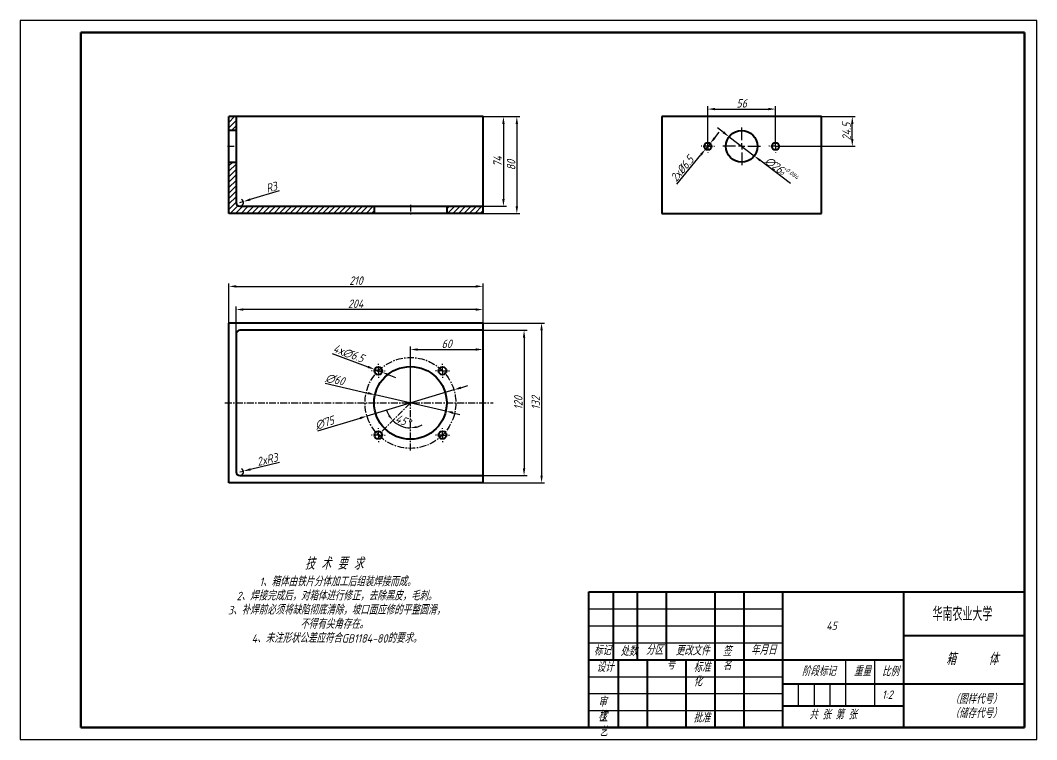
# Model space of a CAD drawing. Header units: millimetres. Extents: x 2231 to 3584, y 106 to 1044.
# Drawn here: x 2404.7 to 2824.7, y 272 to 569 of the extents above; entities that cross this region are included whole.
import ezdxf

# ---------------------------------------------------------------- set-up
doc = ezdxf.new("R2010")
doc.units = ezdxf.units.MM
doc.header["$LTSCALE"] = 0.3
doc.linetypes.add('CENTER', pattern=[50.8, 31.75, -6.35, 6.35, -6.35])
for name, color, linetype, lineweight in [('图形轮廓线', 7, 'Continuous', 40), ('图框线', 7, 'Continuous', 50), ('尺寸标注', 7, 'Continuous', 25), ('细实线', 7, 'Continuous', 25), ('细点画线', 7, 'CENTER', 25)]:
    doc.layers.add(name, color=color, linetype=linetype, lineweight=lineweight)
doc.styles.add('数字样式', font='gbeitc.shx', dxfattribs={"height": 3.5, "bigfont": 'gbcbig.shx'})
doc.styles.add('文字样式', font='gbeitc.shx', dxfattribs={"bigfont": 'gbcbig.shx'})
doc.styles.add('样式 1', font='gbenor.shx', dxfattribs={"bigfont": 'gbcbig.shx'})
doc.dimstyles.new('ISO-25', dxfattribs={"dimtxt": 3.5, "dimasz": 2.5, "dimexe": 1.25, "dimexo": 0, "dimtad": 1, "dimtxsty": '数字样式', "dimcen": 2.5, "dimadec": 0, "dimazin": 0, "dimtfac": 1, "dimtmove": 0, "dimatfit": 3, "dimfxl": 1, "dimarcsym": 0})
doc.dimstyles.new('机械样式 缩小比例2', dxfattribs={"dimtxt": 3.5, "dimasz": 3, "dimexe": 1.25, "dimexo": 0, "dimtad": 1, "dimdec": 3, "dimlfac": 2, "dimdsep": 46, "dimtxsty": '数字样式', "dimcen": 2.5, "dimadec": 0, "dimazin": 0, "dimtp": 0.03, "dimtm": 0.03, "dimtfac": 1, "dimtdec": 3, "dimtmove": 0, "dimatfit": 3, "dimfxl": 1, "dimarcsym": 0})

# ---------------------------------------------------------------- blocks, each defined once
blk = doc.blocks.new('SW_CENTERMARKSYMBOL_0')
at = {"color": 0}
for p, q in [((-2.5, 0), (-2.875, 0)), ((0, 0), (-1.25, 0)), ((0, 2.5), (0, 2.875)), ((0, 0), (0, 1.25)), ((0, 0), (0, -1.25)), ((0, 0), (1.25, 0)), ((2.5, 0), (2.875, 0)), ((0, -2.5), (0, -2.875))]:
    blk.add_line(p, q, dxfattribs=at)
blk = doc.blocks.new('SW_CENTERMARKSYMBOL_2')
at = {"color": 0}
for p, q in [((-2.5, 0), (-2.875, 0)), ((0, 0), (-1.25, 0)), ((0, 2.5), (0, 2.875)), ((0, 0), (0, 1.25)), ((0, 0), (0, -1.25)), ((0, 0), (1.25, 0)), ((2.5, 0), (2.875, 0)), ((0, -2.5), (0, -2.875))]:
    blk.add_line(p, q, dxfattribs=at)
blk = doc.blocks.new('SW_CENTERMARKSYMBOL_3')
at = {"color": 0}
for p, q in [((-2.5, 0), (-2.875, 0)), ((0, 0), (-1.25, 0)), ((0, 2.5), (0, 2.875)), ((0, 0), (0, 1.25)), ((0, 0), (0, -1.25)), ((0, 0), (1.25, 0)), ((2.5, 0), (2.875, 0)), ((0, -2.5), (0, -2.875))]:
    blk.add_line(p, q, dxfattribs=at)
blk = doc.blocks.new('SW_CENTERMARKSYMBOL_4')
at = {"color": 0}
for p, q in [((-2.5, 0), (-2.875, 0)), ((0, 0), (-1.25, 0)), ((0, 2.5), (0, 2.875)), ((0, 0), (0, 1.25)), ((0, 0), (0, -1.25)), ((0, 0), (1.25, 0)), ((2.5, 0), (2.875, 0)), ((0, -2.5), (0, -2.875))]:
    blk.add_line(p, q, dxfattribs=at)
blk = doc.blocks.new('SW_CENTERMARKSYMBOL_5')
at = {"color": 0}
for p, q in [((0, 2.5), (0, 7.75)), ((-2.5, 0), (-7.75, 0)), ((0, 0), (-1.25, 0)), ((0, 0), (0, 1.25)), ((0, 0), (0, -1.25)), ((0, 0), (1.25, 0)), ((2.5, 0), (7.75, 0)), ((0, -2.5), (0, -7.75))]:
    blk.add_line(p, q, dxfattribs=at)
blk = doc.blocks.new('SW_CENTERMARKSYMBOL_6')
at = {"color": 0}
for p, q in [((-2.5, 0), (-2.75, 0)), ((0, 0), (-1.25, 0)), ((0, 2.5), (0, 2.75)), ((0, 0), (0, 1.25)), ((0, 0), (0, -1.25)), ((0, 0), (1.25, 0)), ((2.5, 0), (2.75, 0)), ((0, -2.5), (0, -2.75))]:
    blk.add_line(p, q, dxfattribs=at)
blk = doc.blocks.new('SW_CENTERMARKSYMBOL_7')
at = {"color": 0}
for p, q in [((-2.5, 0), (-2.75, 0)), ((0, 0), (-1.25, 0)), ((0, 2.5), (0, 2.75)), ((0, 0), (0, 1.25)), ((0, 0), (0, -1.25)), ((0, 0), (1.25, 0)), ((2.5, 0), (2.75, 0)), ((0, -2.5), (0, -2.75))]:
    blk.add_line(p, q, dxfattribs=at)
blk = doc.blocks.new('*D54')
at = {"layer": 'Defpoints', "color": 0, "lineweight": 15, "ltscale": 0.3, "transparency": 16777216}
for p in [(2595.9, 459.1), (2490.9, 443.99), (2595.9, 443.99)]:
    blk.add_point(p, dxfattribs=at)
at = {"layer": '尺寸标注', "color": 0, "lineweight": -2, "ltscale": 0.3, "transparency": 16777216}
for p, q in [((2490.9, 443.99), (2490.9, 460.35)), ((2493.9, 459.1), (2592.9, 459.1)), ((2595.9, 443.99), (2595.9, 460.35))]:
    blk.add_line(p, q, dxfattribs=at)
at = {"layer": '尺寸标注', "color": 0, "lineweight": 15, "ltscale": 0.3, "transparency": 16777216}
for points in [[(2493.9, 459.6), (2493.9, 458.6), (2490.9, 459.1)], [(2592.9, 459.6), (2592.9, 458.6), (2595.9, 459.1)]]:
    blk.add_solid(points, dxfattribs=at)
at = {"layer": '尺寸标注', "color": 0, "ltscale": 0.3, "transparency": 16777216, "insert": (2543.4, 461.48), "char_height": 3.5, "attachment_point": 5, "style": '数字样式'}
blk.add_mtext('210', dxfattribs=at)
blk = doc.blocks.new('*D51')
at = {"layer": 'Defpoints', "color": 0, "lineweight": 15, "ltscale": 0.3, "transparency": 16777216}
for p in [(2495.4, 382.49), (2496.86, 382.83)]:
    blk.add_point(p, dxfattribs=at)
at = {"layer": '尺寸标注', "color": 0, "lineweight": -2, "ltscale": 0.3, "transparency": 16777216}
for p, q in [((2511.85, 386.42), (2499.77, 383.53)), ((2495.4, 382.49), (2496.86, 382.83))]:
    blk.add_line(p, q, dxfattribs=at)
blk.add_arc((2495.4, 382.49), 1.5, 270, 61.1982, dxfattribs=at)
at = {"layer": '尺寸标注', "color": 0, "lineweight": 15, "ltscale": 0.3, "transparency": 16777216}
blk.add_solid([(2499.66, 384.02), (2499.89, 383.05), (2496.86, 382.83)], dxfattribs=at)
at = {"layer": '尺寸标注', "color": 0, "ltscale": 0.3, "transparency": 16777216, "insert": (2506.72, 387.63), "char_height": 3.5, "attachment_point": 5, "rotation": 13.4517, "style": '数字样式'}
blk.add_mtext('2xR3', dxfattribs=at)
blk = doc.blocks.new('*D55')
at = {"layer": 'Defpoints', "color": 0, "lineweight": 15, "ltscale": 0.3, "transparency": 16777216}
for p in [(2595.9, 440.99), (2595.9, 380.99), (2612.86, 380.99)]:
    blk.add_point(p, dxfattribs=at)
at = {"layer": '尺寸标注', "color": 0, "lineweight": -2, "ltscale": 0.3, "transparency": 16777216}
for p, q in [((2595.9, 440.99), (2614.11, 440.99)), ((2612.86, 437.99), (2612.86, 383.99)), ((2595.9, 380.99), (2614.11, 380.99))]:
    blk.add_line(p, q, dxfattribs=at)
at = {"layer": '尺寸标注', "color": 0, "lineweight": 15, "ltscale": 0.3, "transparency": 16777216}
for points in [[(2612.36, 437.99), (2613.36, 437.99), (2612.86, 440.99)], [(2612.36, 383.99), (2613.36, 383.99), (2612.86, 380.99)]]:
    blk.add_solid(points, dxfattribs=at)
at = {"layer": '尺寸标注', "color": 0, "ltscale": 0.3, "transparency": 16777216, "insert": (2610.48, 410.99), "char_height": 3.5, "attachment_point": 5, "rotation": 90, "style": '数字样式'}
blk.add_mtext('120', dxfattribs=at)
blk = doc.blocks.new('*D56')
at = {"layer": 'Defpoints', "color": 0, "lineweight": 15, "ltscale": 0.3, "transparency": 16777216}
for p in [(2595.9, 443.99), (2595.9, 377.99), (2620.09, 377.99)]:
    blk.add_point(p, dxfattribs=at)
at = {"layer": '尺寸标注', "color": 0, "lineweight": -2, "ltscale": 0.3, "transparency": 16777216}
for p, q in [((2595.9, 443.99), (2621.34, 443.99)), ((2620.09, 440.99), (2620.09, 380.99)), ((2595.9, 377.99), (2621.34, 377.99))]:
    blk.add_line(p, q, dxfattribs=at)
at = {"layer": '尺寸标注', "color": 0, "lineweight": 15, "ltscale": 0.3, "transparency": 16777216}
for points in [[(2619.59, 440.99), (2620.59, 440.99), (2620.09, 443.99)], [(2619.59, 380.99), (2620.59, 380.99), (2620.09, 377.99)]]:
    blk.add_solid(points, dxfattribs=at)
at = {"layer": '尺寸标注', "color": 0, "ltscale": 0.3, "transparency": 16777216, "insert": (2617.71, 410.99), "char_height": 3.5, "attachment_point": 5, "rotation": 90, "style": '数字样式'}
blk.add_mtext('132', dxfattribs=at)
blk = doc.blocks.new('*D57')
at = {"layer": 'Defpoints', "color": 0, "lineweight": 15, "ltscale": 0.3, "transparency": 16777216}
for p in [(2493.9, 449.55), (2595.9, 443.99), (2493.9, 439.49)]:
    blk.add_point(p, dxfattribs=at)
at = {"layer": '尺寸标注', "color": 0, "lineweight": -2, "ltscale": 0.3, "transparency": 16777216}
for p, q in [((2493.9, 439.49), (2493.9, 450.8)), ((2592.9, 449.55), (2496.9, 449.55)), ((2595.9, 443.99), (2595.9, 450.8))]:
    blk.add_line(p, q, dxfattribs=at)
at = {"layer": '尺寸标注', "color": 0, "lineweight": 15, "ltscale": 0.3, "transparency": 16777216}
for points in [[(2496.9, 450.05), (2496.9, 449.05), (2493.9, 449.55)], [(2592.9, 450.05), (2592.9, 449.05), (2595.9, 449.55)]]:
    blk.add_solid(points, dxfattribs=at)
at = {"layer": '尺寸标注', "color": 0, "ltscale": 0.3, "transparency": 16777216, "insert": (2543.25, 451.92), "char_height": 3.5, "attachment_point": 5, "style": '数字样式'}
blk.add_mtext('204', dxfattribs=at)
blk = doc.blocks.new('*D58')
at = {"layer": 'Defpoints', "color": 0, "lineweight": 15, "ltscale": 0.3, "transparency": 16777216}
for p in [(2551.28, 414.35), (2580.52, 407.62)]:
    blk.add_point(p, dxfattribs=at)
at = {"layer": '尺寸标注', "color": 0, "lineweight": -2, "ltscale": 0.3, "transparency": 16777216}
for p, q in [((2530.69, 419.1), (2548.36, 415.03)), ((2580.52, 407.62), (2551.28, 414.35)), ((2583.44, 406.94), (2586.36, 406.27))]:
    blk.add_line(p, q, dxfattribs=at)
at = {"layer": '尺寸标注', "color": 0, "lineweight": 15, "ltscale": 0.3, "transparency": 16777216}
for points in [[(2548.47, 415.51), (2548.25, 414.54), (2551.28, 414.35)], [(2583.55, 407.43), (2583.33, 406.46), (2580.52, 407.62)]]:
    blk.add_solid(points, dxfattribs=at)
at = {"layer": '尺寸标注', "color": 0, "ltscale": 0.3, "transparency": 16777216, "insert": (2534.74, 420.6), "char_height": 3.5, "attachment_point": 5, "rotation": 347.0216, "style": '数字样式'}
blk.add_mtext('∅60', dxfattribs=at)
blk = doc.blocks.new('*D59')
at = {"layer": 'Defpoints', "color": 0, "lineweight": 15, "ltscale": 0.3, "transparency": 16777216}
for p in [(2551.12, 424.82), (2554.16, 423.67)]:
    blk.add_point(p, dxfattribs=at)
at = {"layer": '尺寸标注', "color": 0, "lineweight": -2, "ltscale": 0.3, "transparency": 16777216}
for p, q in [((2533.49, 431.46), (2548.31, 425.87)), ((2554.16, 423.67), (2551.12, 424.82)), ((2556.97, 422.61), (2559.77, 421.55))]:
    blk.add_line(p, q, dxfattribs=at)
at = {"layer": '尺寸标注', "color": 0, "lineweight": 15, "ltscale": 0.3, "transparency": 16777216}
for points in [[(2548.49, 426.34), (2548.14, 425.41), (2551.12, 424.82)], [(2557.14, 423.08), (2556.79, 422.14), (2554.16, 423.67)]]:
    blk.add_solid(points, dxfattribs=at)
at = {"layer": '尺寸标注', "color": 0, "ltscale": 0.3, "transparency": 16777216, "insert": (2540.33, 431.42), "char_height": 3.5, "attachment_point": 5, "rotation": 339.3429, "style": '数字样式'}
blk.add_mtext('4x∅6.5', dxfattribs=at)
blk = doc.blocks.new('*D60')
at = {"layer": 'Defpoints', "color": 0, "lineweight": 15, "ltscale": 0.3, "transparency": 16777216}
for p in [(2595.9, 529.19), (2595.9, 492.19), (2604.34, 492.19)]:
    blk.add_point(p, dxfattribs=at)
at = {"layer": '尺寸标注', "color": 0, "lineweight": -2, "ltscale": 0.3, "transparency": 16777216}
for p, q in [((2595.9, 529.19), (2605.59, 529.19)), ((2604.34, 526.19), (2604.34, 495.19)), ((2595.9, 492.19), (2605.59, 492.19))]:
    blk.add_line(p, q, dxfattribs=at)
at = {"layer": '尺寸标注', "color": 0, "lineweight": 15, "ltscale": 0.3, "transparency": 16777216}
for points in [[(2603.84, 526.19), (2604.84, 526.19), (2604.34, 529.19)], [(2603.84, 495.19), (2604.84, 495.19), (2604.34, 492.19)]]:
    blk.add_solid(points, dxfattribs=at)
at = {"layer": '尺寸标注', "color": 0, "ltscale": 0.3, "transparency": 16777216, "insert": (2601.96, 510.69), "char_height": 3.5, "attachment_point": 5, "rotation": 90, "style": '数字样式'}
blk.add_mtext('74', dxfattribs=at)
blk = doc.blocks.new('*D61')
at = {"layer": 'Defpoints', "color": 0, "lineweight": 15, "ltscale": 0.3, "transparency": 16777216}
for p in [(2595.9, 529.19), (2595.9, 489.19), (2609.87, 489.19)]:
    blk.add_point(p, dxfattribs=at)
at = {"layer": '尺寸标注', "color": 0, "lineweight": -2, "ltscale": 0.3, "transparency": 16777216}
for p, q in [((2595.9, 529.19), (2611.12, 529.19)), ((2609.87, 526.19), (2609.87, 492.19)), ((2595.9, 489.19), (2611.12, 489.19))]:
    blk.add_line(p, q, dxfattribs=at)
at = {"layer": '尺寸标注', "color": 0, "lineweight": 15, "ltscale": 0.3, "transparency": 16777216}
for points in [[(2609.37, 526.19), (2610.37, 526.19), (2609.87, 529.19)], [(2609.37, 492.19), (2610.37, 492.19), (2609.87, 489.19)]]:
    blk.add_solid(points, dxfattribs=at)
at = {"layer": '尺寸标注', "color": 0, "ltscale": 0.3, "transparency": 16777216, "insert": (2607.5, 509.19), "char_height": 3.5, "attachment_point": 5, "rotation": 90, "style": '数字样式'}
blk.add_mtext('80', dxfattribs=at)
blk = doc.blocks.new('*D62')
at = {"layer": 'Defpoints', "color": 0, "lineweight": 15, "ltscale": 0.3, "transparency": 16777216}
for p in [(2595.9, 433.04), (2565.9, 410.99), (2595.9, 410.99)]:
    blk.add_point(p, dxfattribs=at)
at = {"layer": '尺寸标注', "color": 0, "lineweight": -2, "ltscale": 0.3, "transparency": 16777216}
for p, q in [((2565.9, 410.99), (2565.9, 434.29)), ((2568.9, 433.04), (2592.9, 433.04)), ((2595.9, 410.99), (2595.9, 434.29))]:
    blk.add_line(p, q, dxfattribs=at)
at = {"layer": '尺寸标注', "color": 0, "lineweight": 15, "ltscale": 0.3, "transparency": 16777216}
for points in [[(2568.9, 433.54), (2568.9, 432.54), (2565.9, 433.04)], [(2592.9, 433.54), (2592.9, 432.54), (2595.9, 433.04)]]:
    blk.add_solid(points, dxfattribs=at)
at = {"layer": '尺寸标注', "color": 0, "ltscale": 0.3, "transparency": 16777216, "insert": (2580.9, 435.41), "char_height": 3.5, "attachment_point": 5, "style": '数字样式'}
blk.add_mtext('60', dxfattribs=at)
blk = doc.blocks.new('*D52')
at = {"layer": 'Defpoints', "color": 0, "lineweight": 15, "ltscale": 0.3, "transparency": 16777216}
for p in [(2495.4, 493.69), (2496.84, 494.12)]:
    blk.add_point(p, dxfattribs=at)
at = {"layer": '尺寸标注', "color": 0, "lineweight": -2, "ltscale": 0.3, "transparency": 16777216}
for p, q in [((2511.69, 498.54), (2499.71, 494.97)), ((2495.4, 493.69), (2496.84, 494.12))]:
    blk.add_line(p, q, dxfattribs=at)
blk.add_arc((2495.4, 493.69), 1.5, 270, 64.3311, dxfattribs=at)
at = {"layer": '尺寸标注', "color": 0, "lineweight": 15, "ltscale": 0.3, "transparency": 16777216}
blk.add_solid([(2499.57, 495.45), (2499.85, 494.49), (2496.84, 494.12)], dxfattribs=at)
at = {"layer": '尺寸标注', "color": 0, "ltscale": 0.3, "transparency": 16777216, "insert": (2508.45, 500.05), "char_height": 3.5, "attachment_point": 5, "rotation": 16.5846, "style": '数字样式'}
blk.add_mtext('R3', dxfattribs=at)
blk = doc.blocks.new('*D63')
at = {"layer": 'Defpoints', "color": 0, "lineweight": 15, "ltscale": 0.3, "transparency": 16777216}
for p in [(2735.79, 529.19), (2748.5, 529.19), (2716.79, 516.94)]:
    blk.add_point(p, dxfattribs=at)
at = {"layer": '尺寸标注', "color": 0, "lineweight": -2, "ltscale": 0.3, "transparency": 16777216}
for p, q in [((2735.79, 529.19), (2749.75, 529.19)), ((2748.5, 519.94), (2748.5, 526.19)), ((2716.79, 516.94), (2749.75, 516.94))]:
    blk.add_line(p, q, dxfattribs=at)
at = {"layer": '尺寸标注', "color": 0, "lineweight": 15, "ltscale": 0.3, "transparency": 16777216}
for points in [[(2748, 526.19), (2749, 526.19), (2748.5, 529.19)], [(2748, 519.94), (2749, 519.94), (2748.5, 516.94)]]:
    blk.add_solid(points, dxfattribs=at)
at = {"layer": '尺寸标注', "color": 0, "ltscale": 0.3, "transparency": 16777216, "insert": (2746.12, 523.06), "char_height": 3.5, "attachment_point": 5, "rotation": 90, "style": '数字样式'}
blk.add_mtext('24.5', dxfattribs=at)
blk = doc.blocks.new('*D64')
at = {"layer": 'Defpoints', "color": 0, "lineweight": 15, "ltscale": 0.3, "transparency": 16777216}
for p in [(2689.74, 518.1), (2687.84, 515.78)]:
    blk.add_point(p, dxfattribs=at)
at = {"layer": '尺寸标注', "color": 0, "lineweight": -2, "ltscale": 0.3, "transparency": 16777216}
for p, q in [((2691.64, 520.42), (2693.54, 522.74)), ((2689.74, 518.1), (2687.84, 515.78)), ((2675.98, 501.32), (2685.94, 513.46))]:
    blk.add_line(p, q, dxfattribs=at)
at = {"layer": '尺寸标注', "color": 0, "lineweight": 15, "ltscale": 0.3, "transparency": 16777216}
for points in [[(2691.25, 520.74), (2692.03, 520.1), (2689.74, 518.1)], [(2685.55, 513.77), (2686.32, 513.14), (2687.84, 515.78)]]:
    blk.add_solid(points, dxfattribs=at)
at = {"layer": '尺寸标注', "color": 0, "ltscale": 0.3, "transparency": 16777216, "insert": (2678.17, 507.73), "char_height": 3.5, "attachment_point": 5, "rotation": 50.6589, "style": '数字样式'}
blk.add_mtext('2x%%C6.5', dxfattribs=at)
blk = doc.blocks.new('*D65')
at = {"layer": 'Defpoints', "color": 0, "lineweight": 15, "ltscale": 0.3, "transparency": 16777216}
for p in [(2697.62, 520.88), (2707.95, 512.99)]:
    blk.add_point(p, dxfattribs=at)
at = {"layer": '尺寸标注', "color": 0, "lineweight": -2, "ltscale": 0.3, "transparency": 16777216}
for p, q in [((2695.24, 522.7), (2692.85, 524.52)), ((2697.62, 520.88), (2707.95, 512.99)), ((2722.92, 501.57), (2710.34, 511.17))]:
    blk.add_line(p, q, dxfattribs=at)
at = {"layer": '尺寸标注', "color": 0, "lineweight": 15, "ltscale": 0.3, "transparency": 16777216}
for points in [[(2695.54, 523.1), (2694.93, 522.3), (2697.62, 520.88)], [(2710.64, 511.57), (2710.04, 510.78), (2707.95, 512.99)]]:
    blk.add_solid(points, dxfattribs=at)
at = {"layer": '尺寸标注', "color": 0, "ltscale": 0.3, "transparency": 16777216, "insert": (2719.27, 507.35), "char_height": 3.5, "attachment_point": 5, "rotation": 322.6427, "style": '数字样式'}
blk.add_mtext('∅26{\\H0.5x;\\S+0.084^ 0;}', dxfattribs=at)
blk = doc.blocks.new('*D66')
at = {"layer": 'Defpoints', "color": 0, "lineweight": 15, "ltscale": 0.3, "transparency": 16777216}
for p in [(2565.9, 429.04), (2565.9, 410.99), (2560.76, 402.08), (2552.64, 397.73), (2565.9, 391.38)]:
    blk.add_point(p, dxfattribs=at)
at = {"layer": '尺寸标注', "color": 0, "lineweight": -2, "ltscale": 0.3, "transparency": 16777216}
for start, end in [(197.0635, 211.0318), (225, 270), (283.9682, 297.9365)]:
    blk.add_arc((2565.9, 410.99), 10.28, start, end, dxfattribs=at)
at = {"layer": '尺寸标注', "color": 0, "lineweight": 15, "ltscale": 0.3, "transparency": 16777216}
for points in [[(2557.42, 405.94), (2556.76, 405.43), (2558.63, 403.72)], [(2568.43, 400.6), (2568.33, 401.42), (2565.9, 400.7)]]:
    blk.add_solid(points, dxfattribs=at)
at = {"layer": '尺寸标注', "color": 0, "ltscale": 0.3, "transparency": 16777216, "insert": (2562.87, 403.68), "char_height": 3.5, "attachment_point": 5, "rotation": 337.5, "style": '数字样式'}
blk.add_mtext('45°', dxfattribs=at)
blk = doc.blocks.new('*D67')
at = {"layer": 'Defpoints', "color": 0, "lineweight": 15, "ltscale": 0.3, "transparency": 16777216}
for p in [(2583.85, 416.4), (2547.95, 405.57)]:
    blk.add_point(p, dxfattribs=at)
at = {"layer": '尺寸标注', "color": 0, "lineweight": -2, "ltscale": 0.3, "transparency": 16777216}
for p, q in [((2583.85, 416.4), (2547.95, 405.57)), ((2586.72, 417.26), (2589.59, 418.13)), ((2527.57, 399.43), (2545.07, 404.71))]:
    blk.add_line(p, q, dxfattribs=at)
at = {"layer": '尺寸标注', "color": 0, "lineweight": 15, "ltscale": 0.3, "transparency": 16777216}
for points in [[(2586.58, 417.74), (2586.87, 416.79), (2583.85, 416.4)], [(2544.93, 405.18), (2545.22, 404.23), (2547.95, 405.57)]]:
    blk.add_solid(points, dxfattribs=at)
at = {"layer": '尺寸标注', "color": 0, "ltscale": 0.3, "transparency": 16777216, "insert": (2530.42, 402.77), "char_height": 3.5, "attachment_point": 5, "rotation": 16.7793, "style": '数字样式'}
blk.add_mtext('∅75', dxfattribs=at)
blk = doc.blocks.new('*D53')
at = {"layer": 'Defpoints', "color": 0, "lineweight": 15, "ltscale": 0.3, "transparency": 16777216}
for p in [(2716.79, 532.31), (2688.79, 516.94), (2716.79, 516.94)]:
    blk.add_point(p, dxfattribs=at)
at = {"layer": '尺寸标注', "color": 0, "lineweight": -2, "ltscale": 0.3, "transparency": 16777216}
for p, q in [((2688.79, 516.94), (2688.79, 533.56)), ((2716.79, 516.94), (2716.79, 533.56)), ((2691.79, 532.31), (2713.79, 532.31))]:
    blk.add_line(p, q, dxfattribs=at)
at = {"layer": '尺寸标注', "color": 0, "lineweight": 15, "ltscale": 0.3, "transparency": 16777216}
for points in [[(2691.79, 532.81), (2691.79, 531.81), (2688.79, 532.31)], [(2713.79, 532.81), (2713.79, 531.81), (2716.79, 532.31)]]:
    blk.add_solid(points, dxfattribs=at)
at = {"layer": '尺寸标注', "color": 0, "ltscale": 0.3, "transparency": 16777216, "insert": (2702.79, 534.68), "char_height": 3.5, "attachment_point": 5, "style": '数字样式'}
blk.add_mtext('56', dxfattribs=at)

msp = doc.modelspace()

# ---------------------------------------------------------------- hatches: boundary and pattern name
at = {"layer": '尺寸标注', "ltscale": 0.3}
h = msp.add_hatch(dxfattribs=at)
h.set_pattern_fill('ANSI31', color=256, scale=0.5)
h.set_pattern_definition([(45, (1847.6514, -244.3869), (-1.122532, 1.122532), [])])
h.paths.add_polyline_path([(2490.89822, 523.43798), (2493.89822, 523.43798), (2493.89822, 529.18798), (2490.89822, 529.18798)])
h.paths.add_polyline_path([(2493.89822, 510.43798), (2490.89822, 510.43798), (2490.89822, 489.18798), (2550.89822, 489.18798), (2550.89822, 492.18798), (2495.39822, 492.18798, -0.414213562), (2493.89822, 493.68798)])
h.paths.add_polyline_path([(2595.89822, 489.18798), (2595.89822, 492.18798), (2580.89822, 492.18798), (2580.89822, 489.18798)])

# ---------------------------------------------------------------- linework, layer by layer
at = {"layer": '图形轮廓线', "ltscale": 0.3}
for p, q in [((2595.89822, 529.18798), (2490.89822, 529.18798)), ((2490.89822, 489.18798), (2490.89822, 529.18798)), ((2493.89822, 529.18798), (2493.89822, 493.68798)), ((2595.89822, 489.18798), (2595.89822, 529.18798)), ((2735.78788, 529.18798), (2669.78788, 529.18798)), ((2669.78788, 529.18798), (2669.78788, 489.18798)), ((2735.78788, 489.18798), (2735.78788, 529.18798)), ((2493.89822, 523.43798), (2490.89822, 523.43798)), ((2490.89822, 510.43798), (2493.89822, 510.43798)), ((2495.39822, 492.18798), (2595.89822, 492.18798)), ((2550.89822, 492.18798), (2550.89822, 489.18798)), ((2580.89822, 492.18798), (2580.89822, 489.18798)), ((2595.89822, 489.18798), (2490.89822, 489.18798)), ((2669.78788, 489.18798), (2735.78788, 489.18798)), ((2595.89822, 443.98502), (2490.89822, 443.98502)), ((2490.89822, 377.98502), (2490.89822, 443.98502)), ((2595.89822, 440.98502), (2595.89822, 443.98502)), ((2493.89822, 439.48502), (2493.89822, 382.48502)), ((2595.89822, 440.98502), (2495.39822, 440.98502)), ((2595.89822, 380.98502), (2595.89822, 440.98502)), ((2495.39822, 380.98502), (2595.89822, 380.98502)), ((2595.89822, 377.98502), (2595.89822, 380.98502)), ((2595.89822, 377.98502), (2490.89822, 377.98502)), ((2639.69134, 332.95541), (2819.69134, 332.95541)), ((2639.69134, 276.95541), (2639.69134, 332.95541)), ((2649.69134, 332.95541), (2649.69134, 304.95541)), ((2659.69134, 304.95541), (2659.69134, 332.95541)), ((2671.69134, 304.95541), (2671.69134, 332.95541)), ((2691.69134, 332.95541), (2691.69134, 276.95541)), ((2703.69134, 332.95541), (2703.69134, 276.95541)), ((2719.69134, 332.95541), (2719.69134, 276.95541)), ((2769.69134, 332.95541), (2769.69134, 276.95541)), ((2769.69134, 314.95541), (2819.69134, 314.95541)), ((2639.69134, 304.95541), (2719.69134, 304.95541)), ((2651.69134, 304.95541), (2651.69134, 276.95541)), ((2663.69134, 304.95541), (2663.69134, 276.95541)), ((2679.69134, 304.95541), (2679.69134, 276.95541)), ((2719.69134, 304.95541), (2769.69134, 304.95541)), ((2719.69134, 294.95541), (2819.69134, 294.95541)), ((2719.69134, 285.95541), (2769.69134, 285.95541))]:
    msp.add_line(p, q, dxfattribs=at)
for centre, radius in [((2702.78788, 516.93798), 6.5), ((2688.78788, 516.93798), 1.5), ((2716.78788, 516.93798), 1.5), ((2565.89822, 410.98502), 15), ((2552.63996, 424.24327), 1.625), ((2579.15647, 424.24327), 1.625), ((2552.63996, 397.72677), 1.625), ((2579.15647, 397.72677), 1.625)]:
    msp.add_circle(centre, radius, dxfattribs=at)
for centre, start, end in [((2495.39822, 493.68798), 180, 270), ((2495.39822, 439.48502), 90, 180), ((2495.39822, 382.48502), 180, 270)]:
    msp.add_arc(centre, 1.5, start, end, dxfattribs=at)
at = {"layer": '图框线', "ltscale": 0.3}
for p, q in [((2429.69134, 563.95541), (2429.69134, 276.95541)), ((2819.69134, 563.95541), (2429.69134, 563.95541)), ((2819.69134, 276.95541), (2819.69134, 563.95541)), ((2429.69134, 276.95541), (2819.69134, 276.95541))]:
    msp.add_line(p, q, dxfattribs=at)
at = {"layer": '尺寸标注', "ltscale": 0.3}
for p, q in [((2404.69134, 568.95541), (2404.69134, 271.95541)), ((2824.69134, 568.95541), (2404.69134, 568.95541)), ((2824.69134, 271.95541), (2824.69134, 568.95541)), ((2404.69134, 271.95541), (2824.69134, 271.95541))]:
    msp.add_line(p, q, dxfattribs=at)
at = {"layer": '细实线'}
for p, q in [((2639.69134, 325.95541), (2719.69134, 325.95541)), ((2639.69134, 318.95541), (2719.69134, 318.95541)), ((2639.69134, 311.95541), (2719.69134, 311.95541)), ((2745.69134, 304.95541), (2745.69134, 285.95541)), ((2757.69134, 304.95541), (2757.69134, 285.95541)), ((2639.69134, 297.95541), (2719.69134, 297.95541)), ((2726.19134, 294.95541), (2726.19134, 285.95541)), ((2732.69134, 294.95541), (2732.69134, 285.95541)), ((2739.19134, 294.95541), (2739.19134, 285.95541)), ((2639.69134, 290.95541), (2719.69134, 290.95541)), ((2639.69134, 283.95541), (2719.69134, 283.95541))]:
    msp.add_line(p, q, dxfattribs=at)
at = {"layer": '细点画线', "ltscale": 0.3}
for p, q in [((2490.27035, 516.93798), (2494.62632, 516.93798)), ((2565.89822, 492.83917), (2565.89822, 488.51566)), ((2565.89822, 391.37581), (2565.89822, 429.04345)), ((2489.20107, 410.98502), (2600.03203, 410.98502)), ((2565.89822, 410.98502), (2552.63996, 397.72677))]:
    msp.add_line(p, q, dxfattribs=at)
msp.add_circle((2565.89822, 410.98502), 18.75, dxfattribs=at)

# ---------------------------------------------------------------- block references
for name, p in [('SW_CENTERMARKSYMBOL_5', (2702.78788, 516.93798)), ('SW_CENTERMARKSYMBOL_6', (2688.78788, 516.93798)), ('SW_CENTERMARKSYMBOL_7', (2716.78788, 516.93798)), ('SW_CENTERMARKSYMBOL_3', (2552.63996, 424.24327)), ('SW_CENTERMARKSYMBOL_4', (2579.15647, 424.24327)), ('SW_CENTERMARKSYMBOL_2', (2552.63996, 397.72677)), ('SW_CENTERMARKSYMBOL_0', (2579.15647, 397.72677))]:
    msp.add_blockref(name, p, dxfattribs=at)

# ---------------------------------------------------------------- texts
at = {"insert": (2534.37379, 329.54831), "char_height": 5, "width": 91.4965767, "attachment_point": 5, "style": '文字样式'}
msp.add_mtext('技 术 要 求\\P {\\H0.7x;1、箱体由铁片分体加工后组装焊接而成。\\P 2、焊接完成后，对箱体进行修正，去除黑皮，毛刺。 \\P 3、补焊前必须将缺陷彻底清除，坡口面应修的平整圆滑， 不得有尖角存在。\\P 4、未注形状公差应符合GB1184-80的要求。   }', dxfattribs=at)
at = {"insert": (2781.69385, 326.68964), "char_height": 5.712, "attachment_point": 1, "style": '样式 1'}
msp.add_mtext('华南农业大学', dxfattribs=at)
at = {"attachment_point": 1, "style": '文字样式'}
for s, width, heights, insert, char_height in [('45', 23.9695455, [0], (2737.71485, 320.7302), 3.5), ('分区', 7.6745541, [0], (2663.21859, 310.58868), 3.5), ('年月日', 11.9087912, [0], (2706.61952, 310.58868), 3.5), ('标记', 10, [0], (2641.72481, 310.3523), 3.5), ('处数', 7.7199432, [5.02176], (2652.633, 310.06007), 3.5), ('  更改文件号', 20, [6.84831], (2671.69134, 310.32437), 3.5), ('签名', 5.8220758, [0], (2694.97537, 310.06007), 3.5), ('箱     体', 32.017655, [0], (2787.21486, 307.75063), 5), ('设计', 6.6301292, [0], (2642.85228, 303.48766), 3.5), ('标准化', 7.9951569, [0], (2682.88835, 303.42099), 3.5), ('阶段标记', 15.4674521, [0], (2727.66377, 301.82177), 3.5), ('重量', 7.9431057, [0], (2749.14729, 301.8338), 3.5), ('比例', 8.4816224, [0], (2760.72538, 301.69934), 3.5), ('1:2', 8.4816224, [0], (2760.72538, 292.26774), 3.5), ('（图样代号）\\P（储存代号）', 25.3943174, [0], (2789.0616, 290.30003), 3.5), ('审核', 5.9437506, [0], (2643.50611, 289.15882), 3.5), ('工艺', 5.3628987, [0], (2643.81342, 282.73817), 3.5), ('批准', 6.800477, [0], (2682.77997, 282.5907), 3.5), ('共 张 第 张', 31.5802853, [0], (2730.65934, 283.89484), 3.5)]:
    msp.add_mtext_dynamic_manual_height_columns(s, width=width, gutter_width=17.5, heights=heights, dxfattribs=dict(at, insert=insert, char_height=char_height))

# ---------------------------------------------------------------- dimensions: what is measured, and where the dimension line sits
at = {"layer": '尺寸标注', "ltscale": 0.3}
for base, p1, p2, picture, middle in [((2716.78788, 532.30741), (2688.78788, 516.93798), (2716.78788, 516.93798), '*D53', (2702.78788, 534.68241)), ((2595.89822, 433.03746), (2565.89822, 410.98502), (2595.89822, 410.98502), '*D62', (2580.89822, 435.41246))]:
    dim = msp.add_linear_dim(base=base, p1=p1, p2=p2, dimstyle='机械样式 缩小比例2', dxfattribs=at)
    dim.commit()
    dim.dimension.update_dxf_attribs({"geometry": picture, "text_midpoint": middle})
for base, p1, p2, picture, middle in [((2604.33559, 492.18798), (2595.89822, 529.18798), (2595.89822, 492.18798), '*D60', (2601.96059, 510.68798)), ((2748.49972, 529.18798), (2716.78788, 516.93798), (2735.78788, 529.18798), '*D63', (2746.12472, 523.06298)), ((2620.08907, 377.98502), (2595.89822, 443.98502), (2595.89822, 377.98502), '*D56', (2617.71407, 410.98502)), ((2612.85811, 380.98502), (2595.89822, 440.98502), (2595.89822, 380.98502), '*D55', (2610.48311, 410.98502))]:
    dim = msp.add_linear_dim(base=base, p1=p1, p2=p2, angle=90, dimstyle='机械样式 缩小比例2', dxfattribs=at)
    dim.commit()
    dim.dimension.update_dxf_attribs({"geometry": picture, "text_midpoint": middle})
dim = msp.add_linear_dim(base=(2609.87115, 489.18798), p1=(2595.89822, 529.18798), p2=(2595.89822, 489.18798), angle=90, dimstyle='机械样式 缩小比例2', dxfattribs=at)
dim.commit()
dim.dimension.update_dxf_attribs({"geometry": '*D61', "text_midpoint": (2609.87115, 509.18798), "dimtype": 160})
for p1, p2, text, picture, middle in [((2689.73879, 518.09806), (2687.83698, 515.7779), '2x%%C6.5', '*D64', (2680.00854, 506.22739)), ((2554.16049, 423.67002), (2551.11944, 424.81653), '4x<>', '*D59', (2540.33402, 431.42096))]:
    dim = msp.add_diameter_dim_2p(p1=p1, p2=p2, text=text, dimstyle='机械样式 缩小比例2', dxfattribs=at)
    dim.commit()
    dim.dimension.update_dxf_attribs({"geometry": picture, "text_midpoint": middle})
dim = msp.add_diameter_dim_2p(p1=(2697.62125, 520.88208), p2=(2707.95452, 512.99389), text='<>{\\H0.5x;\\S+0.084^ 0;}', dimstyle='机械样式 缩小比例2', dxfattribs=at)
dim.commit()
dim.dimension.update_dxf_attribs({"geometry": '*D65', "text_midpoint": (2717.82562, 505.4585), "dimtype": 163})
dim = msp.add_radius_dim(center=(2495.39822, 493.68798), mpoint=(2496.83582, 494.11613), dimstyle='机械样式 缩小比例2', dxfattribs=at)
dim.commit()
dim.dimension.update_dxf_attribs({"geometry": '*D52', "text_midpoint": (2509.13284, 497.77843), "dimtype": 164})
for base, p1, p2, picture, middle in [((2595.89822, 459.1023), (2490.89822, 443.98502), (2595.89822, 443.98502), '*D54', (2543.39822, 459.1023)), ((2493.89822, 449.54667), (2595.89822, 443.98502), (2493.89822, 439.48502), '*D57', (2543.25475, 449.54667))]:
    dim = msp.add_linear_dim(base=base, p1=p1, p2=p2, dimstyle='机械样式 缩小比例2', dxfattribs=at)
    dim.commit()
    dim.dimension.update_dxf_attribs({"geometry": picture, "text_midpoint": middle, "dimtype": 160})
dim = msp.add_angular_dim_2l(base=(2560.75817, 402.08221), line1=((2565.89822, 391.37581), (2565.89822, 429.04345)), line2=((2565.89822, 410.98502), (2552.63996, 397.72677)), dimstyle='ISO-25', dxfattribs=at)
dim.commit()
dim.dimension.update_dxf_attribs({"geometry": '*D66', "text_midpoint": (2562.87307, 403.68167)})
for p1, p2, picture, middle in [((2580.51504, 407.61626), (2551.2814, 414.35379), '*D58', (2534.2084, 418.28864)), ((2583.84991, 416.39789), (2547.94652, 405.57215), '*D67', (2531.10368, 400.49363))]:
    dim = msp.add_diameter_dim_2p(p1=p1, p2=p2, dimstyle='机械样式 缩小比例2', dxfattribs=at)
    dim.commit()
    dim.dimension.update_dxf_attribs({"geometry": picture, "text_midpoint": middle, "dimtype": 163})
dim = msp.add_radius_dim(center=(2495.39822, 382.48502), mpoint=(2496.85707, 382.83396), text='2x<>', dimstyle='机械样式 缩小比例2', dxfattribs=at)
dim.commit()
dim.dimension.update_dxf_attribs({"geometry": '*D51', "text_midpoint": (2506.71915, 387.63484)})

doc.saveas('drawing.dxf')
